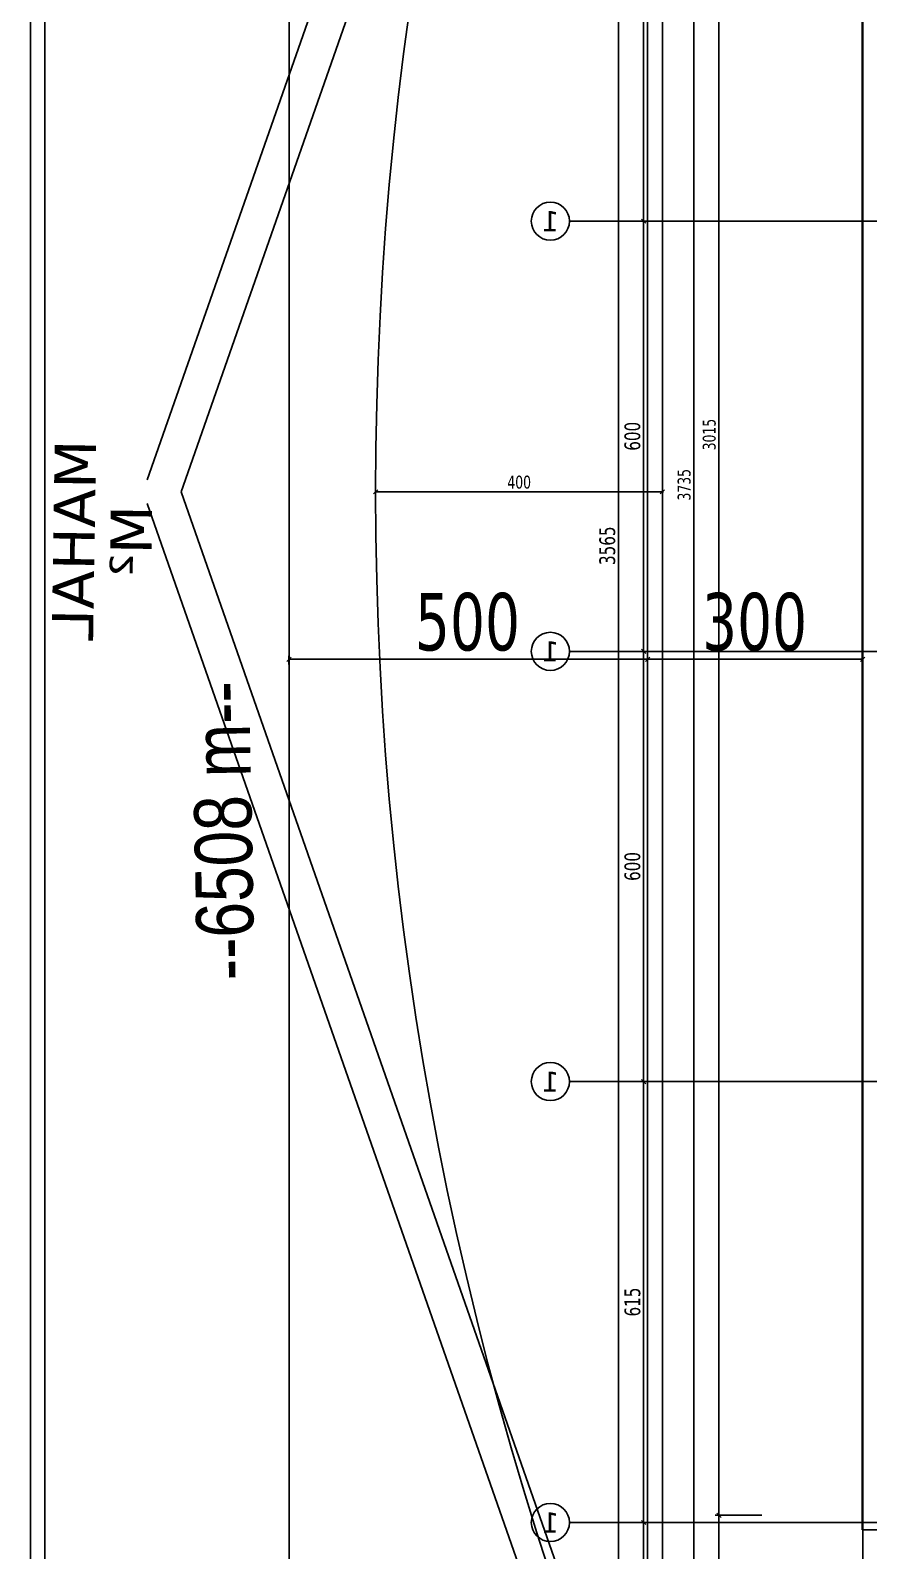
# Model space of a CAD drawing. Header units: millimetres. Extents: x 43168.9 to 43194.6, y -25545.1 to -25543.4.
# Drawn here: x 43179.5519 to 43179.7856, y -25544.4748 to -25544.0507 of the extents above; entities that cross this region are included whole.
import ezdxf
from ezdxf.enums import TextEntityAlignment as Align

# ---------------------------------------------------------------- set-up
doc = ezdxf.new("R2010")
doc.units = ezdxf.units.MM
doc.header["$LTSCALE"] = 200
for name, pattern in [('DASHDOT', [1, 0.5, -0.25, 0, -0.25]), ('DASHDOT2', [0.5, 0.25, -0.125, 0, -0.125]), ('HIDDEN2', [0.1875, 0.125, -0.0625])]:
    doc.linetypes.add(name, pattern=pattern)
for name, color, linetype in [('aks_sgh', 5, 'DASHDOT2'), ('arsasiniri_sgh', 10, 'Continuous'), ('gor-1_sgh', 232, 'Continuous'), ('gor-3_sgh', 191, 'Continuous'), ('izd-alt_sgh', 8, 'HIDDEN2'), ('olcu-uyg_sgh', 193, 'Continuous'), ('olcuaks_sgh', 41, 'Continuous'), ('olcudis_sgh', 185, 'Continuous'), ('pafta_sgh', 11, 'Continuous'), ('yapi-yaklasma_sgh', 41, 'DASHDOT'), ('yazi-mahal_sgh', 12, 'Continuous')]:
    doc.layers.add(name, color=color, linetype=linetype)
doc.styles.add('dim', font='VERDANA.TTF', dxfattribs={"width": 0.7})
doc.styles.add('text1', font='VERDANA.TTF')
doc.styles.add('text2', font='arial.ttf')

msp = doc.modelspace()

# ---------------------------------------------------------------- linework, layer by layer
for p, q in [((43179.7022, -25544.10392), (43179.72488, -25544.10392)), ((43179.7022, -25544.22392), (43179.72488, -25544.22392)), ((43179.7022, -25544.34392), (43179.72488, -25544.34392)), ((43179.7022, -25544.46692), (43179.72488, -25544.46692))]:
    msp.add_line(p, q)
at = {"color": 0, "linetype": 'ByBlock', "lineweight": -2}
for p, q in [((43179.72228, -25544.10332), (43179.72348, -25544.10452)), ((43179.72348, -25544.10452), (43179.72228, -25544.10332)), ((43179.64874, -25544.17882), (43179.64754, -25544.18002)), ((43179.72754, -25544.18002), (43179.72874, -25544.17882)), ((43179.62459, -25544.22554), (43179.6234, -25544.22674)), ((43179.62459, -25544.22554), (43179.6234, -25544.22674)), ((43179.72228, -25544.22332), (43179.72348, -25544.22452)), ((43179.72348, -25544.22452), (43179.72228, -25544.22332)), ((43179.7234, -25544.22672), (43179.72459, -25544.22552)), ((43179.72459, -25544.22552), (43179.7234, -25544.22672)), ((43179.7234, -25544.22672), (43179.72459, -25544.22552)), ((43179.72459, -25544.22552), (43179.7234, -25544.22672)), ((43179.78338, -25544.22671), (43179.78458, -25544.22551)), ((43179.78338, -25544.22671), (43179.78458, -25544.22551)), ((43179.72228, -25544.34332), (43179.72348, -25544.34452)), ((43179.72348, -25544.34452), (43179.72228, -25544.34332)), ((43179.72228, -25544.46632), (43179.72348, -25544.46752)), ((43179.72348, -25544.46752), (43179.72228, -25544.46632)), ((43179.74448, -25544.46552), (43179.74328, -25544.46432)), ((43179.74328, -25544.46432), (43179.74448, -25544.46552))]:
    msp.add_line(p, q, dxfattribs=at)
at = {"linetype": 'Continuous', "extrusion": (0, 0, -1)}
for centre in [(43179.69688, -25544.10392), (43179.69688, -25544.22392), (43179.69688, -25544.34392), (43179.69688, -25544.46692)]:
    msp.add_ellipse(centre, major_axis=(0.00376, 0.00376), ratio=1, start_param=3.926991, end_param=10.210176, dxfattribs=at)
at = {"layer": 'aks_sgh'}
for p, q in [((43180.52688, -25544.10392), (43179.72488, -25544.10392)), ((43180.52688, -25544.22392), (43179.72488, -25544.22392)), ((43180.52688, -25544.34392), (43179.72488, -25544.34392)), ((43180.52688, -25544.46692), (43179.72488, -25544.46692))]:
    msp.add_line(p, q, dxfattribs=at)
at = {"layer": 'arsasiniri_sgh', "color": 14}
msp.add_line((43179.624, -25544.89), (43179.624, -25543.58847), dxfattribs=at)
at = {"layer": 'gor-1_sgh'}
msp.add_line((43179.72814, -25543.79592), (43179.72814, -25544.56292), dxfattribs=at)
msp.add_arc((43180.60734, -25544.17942), 0.9592, 156.43359, 203.56641, dxfattribs=at)
at = {"layer": 'gor-3_sgh'}
for p, q in [((43179.78388, -25544.46892), (43179.78388, -25543.85792)), ((43179.79188, -25544.46892), (43179.78388, -25544.46892))]:
    msp.add_line(p, q, dxfattribs=at)
at = {"layer": 'izd-alt_sgh'}
for p, q in [((43179.58448, -25544.17612), (43179.7187, -25543.79262)), ((43179.59392, -25544.17942), (43179.72814, -25543.79592)), ((43179.59392, -25544.17942), (43179.72814, -25544.56292)), ((43179.58448, -25544.18272), (43179.7187, -25544.56622))]:
    msp.add_line(p, q, dxfattribs=at)
at = {"layer": 'olcu-uyg_sgh'}
for p, q in [((43179.64789, -25544.17942), (43179.72839, -25544.17942)), ((43179.64814, -25544.17942), (43179.64814, -25544.17842)), ((43179.72814, -25544.17942), (43179.72814, -25544.17842)), ((43179.72425, -25544.22612), (43179.62375, -25544.22614)), ((43179.72425, -25544.22612), (43179.62375, -25544.22614)), ((43179.624, -25544.23014), (43179.62399, -25544.22514)), ((43179.624, -25544.23014), (43179.62399, -25544.22514)), ((43179.72375, -25544.22612), (43179.78423, -25544.22611)), ((43179.72375, -25544.22612), (43179.78423, -25544.22611)), ((43179.724, -25544.23012), (43179.72399, -25544.22512)), ((43179.724, -25544.23012), (43179.72399, -25544.22512)), ((43179.724, -25544.23012), (43179.72399, -25544.22512)), ((43179.724, -25544.23012), (43179.72399, -25544.22512)), ((43179.78398, -25544.23011), (43179.78398, -25544.22511)), ((43179.78398, -25544.23011), (43179.78398, -25544.22511))]:
    msp.add_line(p, q, dxfattribs=at)
at = {"layer": 'olcuaks_sgh'}
for p, q in [((43179.71588, -25543.83767), (43179.71588, -25544.55117)), ((43179.72288, -25543.98367), (43179.72288, -25544.10417)), ((43179.72288, -25544.10392), (43179.72188, -25544.10392)), ((43179.72288, -25544.10392), (43179.72188, -25544.10392)), ((43179.72288, -25544.10367), (43179.72288, -25544.22417)), ((43179.72288, -25544.22392), (43179.72188, -25544.22392)), ((43179.72288, -25544.22392), (43179.72188, -25544.22392)), ((43179.72288, -25544.22367), (43179.72288, -25544.34417)), ((43179.72288, -25544.34392), (43179.72188, -25544.34392)), ((43179.72288, -25544.34392), (43179.72188, -25544.34392)), ((43179.72288, -25544.34367), (43179.72288, -25544.46717)), ((43179.72288, -25544.46692), (43179.72188, -25544.46692)), ((43179.72288, -25544.46692), (43179.72188, -25544.46692)), ((43179.72288, -25544.46667), (43179.72288, -25544.54917))]:
    msp.add_line(p, q, dxfattribs=at)
at = {"layer": 'olcudis_sgh'}
for p, q in [((43179.73688, -25543.80367), (43179.73688, -25544.55117)), ((43179.74388, -25544.46517), (43179.74388, -25543.86167)), ((43179.75588, -25544.46492), (43179.74288, -25544.46492)), ((43179.75588, -25544.46492), (43179.74288, -25544.46492)), ((43179.74388, -25544.55117), (43179.74388, -25544.46467))]:
    msp.add_line(p, q, dxfattribs=at)
at = {"layer": 'pafta_sgh'}
for p, q in [((43179.55188, -25543.526), (43179.55188, -25544.954)), ((43179.55588, -25543.53), (43179.55588, -25544.95))]:
    msp.add_line(p, q, dxfattribs=at)
at = {"layer": 'yapi-yaklasma_sgh'}
for p, q in [((43179.724, -25544.78759), (43179.724, -25543.79476)), ((43179.724, -25544.78759), (43179.724, -25543.79476)), ((43179.784, -25544.72615), (43179.784, -25543.79832)), ((43179.784, -25544.72615), (43179.784, -25543.79832))]:
    msp.add_line(p, q, dxfattribs=at)

# ---------------------------------------------------------------- texts
at = {"linetype": 'Continuous', "style": 'text1', "text_generation_flag": 4}
for p in [(43179.69688, -25544.10392), (43179.69688, -25544.22392), (43179.69688, -25544.34392), (43179.69688, -25544.46692)]:
    msp.add_attdef('1', text='', height=0.0056, rotation=180, dxfattribs=at).set_placement(p, align=Align.MIDDLE)
at = {"color": 7, "style": 'text1', "text_generation_flag": 4}
for tag, text, height, p in [('MAHAL', '', 0.01154, (43179.56402, -25544.19292)), ('M²', 'm²', 0.011537, (43179.57982, -25544.19316))]:
    msp.add_attdef(tag, text=text, height=height, rotation=269.1301, dxfattribs=at).set_placement(p, align=Align.MIDDLE)
at = {"layer": 'olcu-uyg_sgh', "color": 2, "style": 'dim', "width": 0.7}
msp.add_text('400', height=0.0036, dxfattribs=at).set_placement((43179.68489, -25544.17851))
for s, p in [('500', (43179.65911, -25544.22364)), ('500', (43179.65911, -25544.22364)), ('300', (43179.73918, -25544.22362)), ('300', (43179.73918, -25544.22362))]:
    msp.add_text(s, height=0.016, rotation=0.009, dxfattribs=at).set_placement(p)
at = {"layer": 'olcuaks_sgh', "color": 2, "style": 'dim', "width": 0.7}
for s, p in [('600', (43179.72194, -25544.16796)), ('3565', (43179.71494, -25544.19983)), ('600', (43179.72194, -25544.28796)), ('615', (43179.72195, -25544.40945))]:
    msp.add_text(s, height=0.0044, rotation=90, dxfattribs=at).set_placement(p)
at = {"layer": 'olcudis_sgh', "color": 2, "style": 'dim', "width": 0.7}
for s, p in [('3015', (43179.74297, -25544.16785)), ('3735', (43179.73597, -25544.18185))]:
    msp.add_text(s, height=0.0036, rotation=90, dxfattribs=at).set_placement(p)
at = {"layer": 'yazi-mahal_sgh', "style": 'text2', "width": 0.8}
msp.add_text('--6508 m--', height=0.016, rotation=91.0003, dxfattribs=at).set_placement((43179.61436, -25544.31557))

doc.saveas('drawing.dxf')
